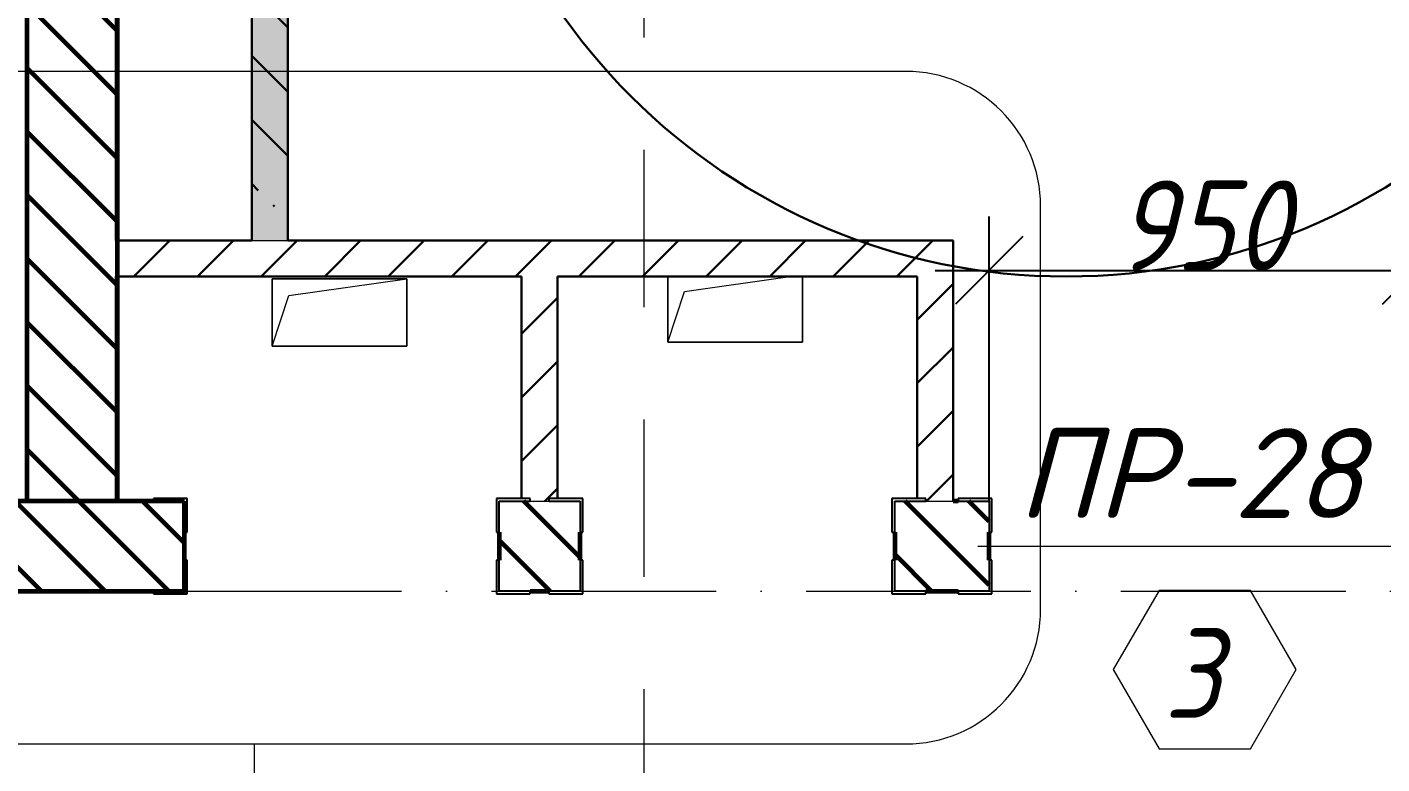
# Model space of a CAD drawing. Header units: millimetres. Extents: x 12986 to 523328, y -9759 to 30092.
# Drawn here: x 148267 to 151281, y 13015 to 14655 of the extents above; entities that cross this region are included whole.
import ezdxf

# ---------------------------------------------------------------- set-up
doc = ezdxf.new("R2010")
doc.units = ezdxf.units.MM
doc.linetypes.add('01 Штриховая _4 мм_', pattern=[600, 350, -250])
doc.linetypes.add('50_200_ШТРИХ_1Т_ш5_п1_п1_', pattern=[700, 500, -100, 0, -100])
for name, color, linetype, lineweight in [('0) ПГП', 1, 'Continuous', 30), ('1) ПГП Зеленый', 3, 'Continuous', 30), ('2) Расчет', 1, 'Continuous', 30), ('3) РАсчет Зел', 3, 'Continuous', 30), ('5) Блок ячеистый', 160, 'Continuous', 60), ('A-ANNO-DIMS', 7, 'Continuous', 9), ('A-ANNO-SYMB', 7, 'Continuous', 9), ('A-DOOR-IDEN', 7, 'Continuous', 9), ('A-FLOR', 7, 'Continuous', 9), ('A-GENM', 7, 'Continuous', 9), ('A-GENM-1', 7, 'Continuous', 25), ('A-GENM-IDEN', 7, 'Continuous', 9), ('G-ANNO-SYMB-1', 7, '01 Штриховая _4 мм_', 9), ('Оси-2', 7, '50_200_ШТРИХ_1Т_ш5_п1_п1_', 9)]:
    doc.layers.add(name, color=color, linetype=linetype, lineweight=lineweight)
doc.layers.add('0)Допникки кружки', color=7, linetype='Continuous', plot=False)
doc.layers.add('A-WALL-7', color=7, linetype='Continuous', lineweight=5, true_color=0x008000)
doc.layers.add('A-WALL-9', color=7, linetype='Continuous', lineweight=5, true_color=0x0070df)
doc.styles.add('ISOCPEUR_I_3', font='isocpeui.ttf', dxfattribs={"width": 0.9, "height": 200})
doc.styles.add('ISOCPEUR_I_5', font='isocpeui.ttf', dxfattribs={"height": 200})
doc.dimstyles.new('ISO-2_0_0_9К_СРЕДНИЙ_7', dxfattribs={"dimscale": 304.8, "dimtxt": 199.196235, "dimasz": 0.492126, "dimexe": 0.393701, "dimexo": 0, "dimgap": 0, "dimtad": 1, "dimdec": 0, "dimzin": 0, "dimdsep": 46, "dimtxsty": 'ISOCPEUR_I_3', "dimblk1": 'OBLIQUE', "dimblk2": 'OBLIQUE', "dimsah": 1, "dimcen": 0.09, "dimdle": 0.393701, "dimazin": 0, "dimtfac": 1, "dimtdec": 4, "dimtix": 1, "dimtmove": 0, "dimatfit": 3, "dimfxl": 1, "dimtvp": 1, "dimtolj": 1, "dimtzin": 0, "dimarcsym": 2})
pattern_1 = [(135, (61996.89, 0), (-70.71068, -70.71068), [])]
pattern_2 = [(45, (61996.89, 0), (-70.71068, 70.71068), [])]

# ---------------------------------------------------------------- blocks, each defined once
blk = doc.blocks.new('AR_Отверстие прямоугольное _в плите_ - AR_Отверстие прямоугольное _в плите_-24489712-АР1_Кладочный план 1 этажа')
at = {"layer": 'A-GENM'}
for p, q in [((150, 75), (-150, 75)), ((-150, 75), (-150, -75)), ((-112.5, 37.5), (150, 75)), ((150, -75), (150, 75)), ((-150, -75), (-112.5, 37.5)), ((-150, -75), (150, -75))]:
    blk.add_line(p, q, dxfattribs=at)
blk = doc.blocks.new('AR_Отверстие прямоугольное _в плите_ - AR_Отверстие прямоугольное _в плите_-V78-АР1_Кладочный план 1 этажа')
at = {"layer": 'A-GENM'}
for p, q in [((-150, 71), (-150, -75)), ((-112.5, 37.5), (122, 71)), ((150, -75), (150, 71)), ((-150, -75), (-112.5, 37.5)), ((-150, -75), (150, -75))]:
    blk.add_line(p, q, dxfattribs=at)
blk = doc.blocks.new('Фахверк_СКБ_Уголок - Ф-15_1_200х4030 h _потолок _3_900__развернутый-26977819-АР1_Кладочный план 1 этажа')
at = {"layer": 'A-GENM-1'}
for p, q in [((200, 156), (125, 156)), ((125, 156), (125, 81)), ((200, 150), (200, 156)), ((131, 81), (131, 150)), ((131, 150), (200, 150)), ((125, 81), (131, 81)), ((131, 19), (125, 19)), ((125, 19), (125, -56)), ((131, -50), (131, 19)), ((125, -56), (200, -56)), ((200, -50), (131, -50)), ((200, -56), (200, -50))]:
    blk.add_line(p, q, dxfattribs=at)
blk = doc.blocks.new('Фахверк_СКБ_Уголок - Ф-15_200х4030 h _потолок _3_900_-26977597-АР1_Кладочный план 1 этажа')
at = {"layer": 'A-GENM-1'}
for p, q in [((200, 156), (125, 156)), ((125, 156), (125, 81)), ((200, 150), (200, 156)), ((131, 81), (131, 150)), ((131, 150), (200, 150)), ((125, 81), (131, 81)), ((131, 19), (125, 19)), ((125, 19), (125, -56)), ((131, -50), (131, 19)), ((125, -56), (200, -56)), ((200, -50), (131, -50)), ((200, -56), (200, -50))]:
    blk.add_line(p, q, dxfattribs=at)
blk = doc.blocks.new('AAR_СКБ_Марка_Двери_Перемычка и проем - Марка перемычки и проема-25306769-АР1_Кладочный план 1 этажа')
at = {"layer": 'A-DOOR-IDEN'}
for p, q in [((-5, 0), (5, 0)), ((-0.968, -0.984), (-1.986, -2.747)), ((1.067, -0.984), (-0.968, -0.984)), ((2.085, -2.747), (1.067, -0.984)), ((-1.986, -2.747), (-0.968, -4.509)), ((1.067, -4.509), (2.085, -2.747)), ((-0.968, -4.509), (1.067, -4.509))]:
    blk.add_line(p, q, dxfattribs=at)
blk = doc.blocks.new('_Oblique')
at = {"color": 0, "linetype": 'ByBlock', "lineweight": -2}
blk.add_line((-0.5, -0.5), (0.5, 0.5), dxfattribs=at)
blk = doc.blocks.new('DIMBLOCK738-АР1_Кладочный план 1 этажа')
at = {"layer": 'A-ANNO-DIMS', "color": 0, "lineweight": -2, "transparency": 16777216}
for p, q in [((150406.9, 13600), (150406.9, 14233.7)), ((151356.9, 13725.7), (151356.9, 14233.7)), ((150286.9, 14113.7), (151476.9, 14113.7))]:
    blk.add_line(p, q, dxfattribs=at)
at = {"layer": 'Defpoints', "color": 0, "transparency": 16777216}
for p in [(151356.9, 14113.7), (151356.9, 13725.7), (150406.9, 13600)]:
    blk.add_point(p, dxfattribs=at)
at = {"layer": 'A-ANNO-DIMS', "color": 0, "lineweight": -2, "transparency": 16777216, "xscale": 150, "yscale": 150, "zscale": 150, "rotation": 180}
blk.add_blockref('_Oblique', (150406.9, 14113.7), dxfattribs=at)
at = {"layer": 'A-ANNO-DIMS', "color": 0, "lineweight": -2, "transparency": 16777216, "xscale": 150, "yscale": 150, "zscale": 150}
blk.add_blockref('_Oblique', (151356.9, 14113.7), dxfattribs=at)
at = {"layer": 'A-ANNO-DIMS', "color": 0, "transparency": 16777216, "insert": (150881.9, 14213.7), "char_height": 200, "width": 455.087, "attachment_point": 5, "style": 'ISOCPEUR_I_3'}
blk.add_mtext('\\A1;950', dxfattribs=at)

msp = doc.modelspace()

# ---------------------------------------------------------------- hatches: boundary and pattern name
at = {"layer": '0) ПГП'}
h = msp.add_hatch(dxfattribs=at)
h.set_pattern_fill('FP_16', color=256, style=0, pattern_type=2)
h.set_pattern_definition([(50, (61996.893, 0), (72.873764, -6.37607), [7.62, -83.82]), (355, (61996.89, 0), (-14.09699, 76.422444), [6.096, -67.056]), (100.451, (62002.966, -0.53), (58.776964, 70.04687), [6.476, -71.236]), (46.184, (61996.89, 20.32), (108.43142, -16.81745), [11.43, -125.73]), (96.636, (62005.93, 18.92), (94.961, 98.97089), [9.714, -106.854]), (351.184, (61996.89, 20.32), (94.96227, 98.97018), [9.144, -100.584]), (21, (62007.053, 15.24), (60.64565, -40.906537), [7.62, -83.82]), (326, (62007.05, 15.24), (24.72083, 73.67493), [6.096, -67.056]), (71.451, (62012.11, 11.83), (85.36689, 32.768737), [6.476, -71.236]), (37.5, (61996.893, 0), (1.235525, 33.8224325), [3.353, -62.89, 3.353, -64.719, -67.31]), (37.5, (61996.893, 0), (1.235525, 33.8224325), [-134.315, 3.353, -63.957]), (7.5, (61996.893, 0), (26.728146, 40.07255), [3.353, -35.458, 3.353, -61.366, -25.654]), (7.5, (61996.893, 0), (26.728146, 40.07255), [-103.53, 3.353, -22.301]), (327.5, (61974.236, 0), (54.2363175, -2.292117), [3.353, -22.047, 3.353, -75.895, -105.156]), (327.5, (61974.236, 0), (54.2363175, -2.292117), [-104.648, 3.353, -101.803]), (317.5, (61964.076, 0), (59.25158, 10.17014), [3.353, -29.667, 3.353, -49.276, -74.676]), (317.5, (61964.076, 0), (59.25158, 10.17014), [-85.649, 3.353, -71.323])])
h.paths.add_polyline_path([(148766.89328, 14180.00001), (148846.89328, 14180.00001), (148846.89328, 16080.00001), (148766.89328, 16080.00001), (148766.89328, 15126.16241)], flags=0)
h = msp.add_hatch(dxfattribs=at)
h.set_pattern_fill('FP_17', color=256, style=0, pattern_type=2)
h.set_pattern_definition([(135, (61996.9, 0), (-142.5612, -142.5612), []), (135, (62139.46, 0), (-142.5612, -142.5612), [252.016, -50.403, 3.353, -47.05])])
h.paths.add_polyline_path([(148766.89328, 14180.00001), (148846.89328, 14180.00001), (148846.89328, 16080.00001), (148766.89328, 16080.00001), (148766.89328, 15126.16241)], flags=0)
at = {"layer": '1) ПГП Зеленый'}
h = msp.add_hatch(dxfattribs=at)
h.set_pattern_fill('FP_15', color=256, style=0, pattern_type=2)
h.set_pattern_definition(pattern_2)
h.paths.add_polyline_path([(150326.89328, 14100.00001), (150326.89328, 14180.00001), (148466.89328, 14180.00001), (148466.89328, 14100.00001), (150246.89328, 14100.00001)], flags=0)
h = msp.add_hatch(dxfattribs=at)
h.set_pattern_fill('FP_15', color=256, style=0, pattern_type=2)
h.set_pattern_definition(pattern_2)
h.paths.add_polyline_path([(149427.89328, 13600.00001), (149427.89328, 13606.00001), (149446.89328, 13606.00001), (149446.89328, 14100.00001), (149366.89328, 14100.00001), (149366.89328, 13606.00001), (149385.89328, 13606.00001), (149385.89328, 13600.00001)], flags=0)
h = msp.add_hatch(dxfattribs=at)
h.set_pattern_fill('FP_15', color=256, style=0, pattern_type=2)
h.set_pattern_definition(pattern_2)
h.paths.add_polyline_path([(150265.89328, 13600.00001), (150326.89328, 13600.00001), (150326.89328, 14100.00001), (150246.89328, 14100.00001), (150246.89328, 13606.00001), (150265.89328, 13606.00001)], flags=0)
at = {"layer": '5) Блок ячеистый'}
h = msp.add_hatch(dxfattribs=at)
h.set_pattern_fill('FP_3', color=256, style=0, pattern_type=2)
h.set_pattern_definition(pattern_1)
h.paths.add_polyline_path([(148326.02422, 13600.00001), (148466.89328, 13600.00001), (148466.89328, 16080), (148266.89328, 16080), (148266.89328, 13600.00001)], flags=0)
h = msp.add_hatch(dxfattribs=at)
h.set_pattern_fill('FP_3', color=256, style=0, pattern_type=2)
h.set_pattern_definition(pattern_1)
h.paths.add_polyline_path([(150196.89328, 13400.00001), (150406.89328, 13400.00001), (150406.89328, 13600.00001), (150196.89328, 13600.00001), (150196.89328, 13469.00001)], flags=0)
h.paths.add_polyline_path([(148086.89328, 13400.00001), (148616.85344, 13400.05313), (148616.85344, 13600.00001), (148086.89328, 13600.00001), (148086.89328, 13469.00001)], flags=0)
h.paths.add_polyline_path([(147136.89328, 13400.00001), (147136.89328, 13600.00001), (146696.89328, 13600.00001), (146696.89328, 13400.00001), (147067.89328, 13400.00001)], flags=0)
h.paths.add_polyline_path([(149427.89328, 13400.00001), (149496.89328, 13400.00001), (149496.89328, 13600.00001), (149316.89328, 13600.00001), (149316.89328, 13400.00001), (149385.89328, 13400.00001)], flags=0)

# ---------------------------------------------------------------- linework, layer by layer
at = {"layer": '0) ПГП'}
msp.add_line((148766.89328, 16080.00001), (148766.89328, 14180.00001), dxfattribs=at)
at = {"layer": '0)Допникки кружки', "color": 6, "lineweight": 30}
msp.add_circle((150578.38563, 15469.38563), 1369.38563, dxfattribs=at)
at = {"layer": '1) ПГП Зеленый'}
for p, q in [((150326.89328, 13600.00001), (150326.89328, 14180.00001)), ((148466.89328, 14100.00001), (149366.89328, 14100.00001)), ((149366.89328, 14100.00001), (149366.89328, 13606.00001)), ((149446.89328, 14100.00001), (150246.89328, 14100.00001))]:
    msp.add_line(p, q, dxfattribs=at)
at = {"layer": '2) Расчет'}
msp.add_line((148846.89328, 14180.00001), (148846.89328, 16080.00001), dxfattribs=at)
at = {"layer": '3) РАсчет Зел'}
for p, q in [((148766.89328, 14180.00001), (148466.89328, 14180.00001)), ((150326.89328, 14180.00001), (148846.89328, 14180.00001)), ((149446.89328, 13606.00001), (149446.89328, 14100.00001)), ((150246.89328, 14100.00001), (150246.89328, 13606.00001))]:
    msp.add_line(p, q, dxfattribs=at)
at = {"layer": '5) Блок ячеистый'}
for p, q in [((148466.89328, 14180.00001), (148466.89328, 16080)), ((148466.89328, 13600.00001), (148466.89328, 14100.00001)), ((148547.85344, 13600.00001), (148466.89328, 13600.00001)), ((150337.89328, 13600.00001), (150326.89328, 13600.00001)), ((148616.89328, 13469.00001), (148616.89328, 13531.00001)), ((149316.89328, 13531.00001), (149316.89328, 13469.00001)), ((149496.89328, 13469.00001), (149496.89328, 13531.00001)), ((150196.89328, 13531.00001), (150196.89328, 13469.00001)), ((150406.89328, 13469.00001), (150406.89328, 13531.00001)), ((148155.89328, 13400.00001), (148547.85344, 13400.00001)), ((149385.89328, 13400.00001), (149427.89328, 13400.00001)), ((150265.89328, 13400.00001), (150337.89328, 13400.00001))]:
    msp.add_line(p, q, dxfattribs=at)
for points in [[(148266.89328, 16080), (148466.89328, 16080), (148466.89328, 13600.00001), (148266.89328, 13600.00001)], [(148616.85344, 13600.00001), (148086.89328, 13600.00001), (148086.89328, 13400), (148616.85344, 13400)]]:
    msp.add_lwpolyline(points, close=True, dxfattribs=at)
at = {"layer": 'A-ANNO-SYMB'}
for p, q in [((150221.5476, 14556.47576), (148209.85959, 14556.47576)), ((150521.5476, 13359.84753), (150521.5476, 14256.47576)), ((148209.85959, 13059.84753), (150221.5476, 13059.84753)), ((148772.30045, 13059.84753), (148772.30045, 12397.30081))]:
    msp.add_line(p, q, dxfattribs=at)
for centre, start, end in [((150221.5476, 14256.47576), 0, 90), ((150221.5476, 13359.84753), 270, 0)]:
    msp.add_arc(centre, 300, start, end, dxfattribs=at)
at = {"layer": 'A-FLOR'}
for p, q in [((148811.89328, 14095.00001), (149111.89328, 14095.00001)), ((148811.89328, 13945.00001), (148811.89328, 14095.00001)), ((149111.89328, 14095.00001), (149111.89328, 13945.00001)), ((149691.89328, 13954.00001), (149691.89328, 14100.00001)), ((149991.89328, 14100.00001), (149991.89328, 13954.00001)), ((149111.89328, 13945.00001), (148811.89328, 13945.00001)), ((149991.89328, 13954.00001), (149691.89328, 13954.00001))]:
    msp.add_line(p, q, dxfattribs=at)
at = {"layer": 'A-WALL-7'}
for p, q in [((148466.89328, 14180.00001), (148466.89328, 14100.00001)), ((149385.89328, 13600.00001), (149427.89328, 13600.00001)), ((150265.89328, 13600.00001), (150326.89328, 13600.00001))]:
    msp.add_line(p, q, dxfattribs=at)
at = {"layer": 'A-WALL-9'}
msp.add_line((148766.89328, 14180.00001), (148846.89328, 14180.00001), dxfattribs=at)
at = {"layer": 'G-ANNO-SYMB-1'}
msp.add_line((149639.53801, -4568.16057), (149639.53801, 28862.74209), dxfattribs=at)
at = {"layer": 'Оси-2'}
msp.add_line((57586.89328, 13400), (187948.52131, 13400), dxfattribs=at)

# ---------------------------------------------------------------- block references
at = {"layer": 'A-DOOR-IDEN', "xscale": 99.99999999999993, "yscale": 99.99999999999993, "zscale": 99.99999999999993}
msp.add_blockref('AAR_СКБ_Марка_Двери_Перемычка и проем - Марка перемычки и проема-25306769-АР1_Кладочный план 1 этажа', (150881.89328, 13500.00001), dxfattribs=at)
at = {"layer": 'A-GENM'}
for name, p in [('AR_Отверстие прямоугольное _в плите_ - AR_Отверстие прямоугольное _в плите_-24489712-АР1_Кладочный план 1 этажа', (148961.89328, 14020.00001)), ('AR_Отверстие прямоугольное _в плите_ - AR_Отверстие прямоугольное _в плите_-V78-АР1_Кладочный план 1 этажа', (149841.89328, 14029.00001))]:
    msp.add_blockref(name, p, dxfattribs=at)
at = {"layer": 'A-GENM-1', "rotation": 180}
for name, p in [('Фахверк_СКБ_Уголок - Ф-15_200х4030 h _потолок _3_900_-26977597-АР1_Кладочный план 1 этажа', (148747.85344, 13550.00001)), ('Фахверк_СКБ_Уголок - Ф-15_1_200х4030 h _потолок _3_900__развернутый-26977819-АР1_Кладочный план 1 этажа', (149627.89328, 13550.00001)), ('Фахверк_СКБ_Уголок - Ф-15_1_200х4030 h _потолок _3_900__развернутый-26977819-АР1_Кладочный план 1 этажа', (150537.89328, 13550.00001))]:
    msp.add_blockref(name, p, dxfattribs=at)
at = {"layer": 'A-GENM-1'}
for p in [(149185.89328, 13450.00001), (150065.89328, 13450.00001)]:
    msp.add_blockref('Фахверк_СКБ_Уголок - Ф-15_1_200х4030 h _потолок _3_900__развернутый-26977819-АР1_Кладочный план 1 этажа', p, dxfattribs=at)

# ---------------------------------------------------------------- texts
at = {"layer": 'A-DOOR-IDEN', "insert": (150795.69476, 13317.35863), "char_height": 200, "width": 158.734125, "attachment_point": 1, "style": 'ISOCPEUR_I_3'}
msp.add_mtext('\\fISOCPEUR|b0|i1|c204|p34|;\\W.9;3', dxfattribs=at)
at = {"layer": 'A-GENM-IDEN', "char_height": 200, "attachment_point": 1, "style": 'ISOCPEUR_I_5'}
for s, insert, width in [('ПР', (150469.60835, 13762.47397), 416.8775), ('-28', (150813.56669, 13762.47397), 529.11375)]:
    msp.add_mtext(s, dxfattribs=dict(at, insert=insert, width=width))

# ---------------------------------------------------------------- dimensions: what is measured, and where the dimension line sits
at = {"layer": 'A-ANNO-DIMS'}
dim = msp.add_linear_dim(base=(151356.89328, 14113.65356), p1=(150406.89328, 13600.00001), p2=(151356.89328, 13725.71034), dimstyle='ISO-2_0_0_9К_СРЕДНИЙ_7', override={"dimpost": '<>', "dimfxl": 958.28132}, dxfattribs=at)
dim.commit()
dim.dimension.update_dxf_attribs({"geometry": 'DIMBLOCK738-АР1_Кладочный план 1 этажа', "text_midpoint": (150881.89328, 14213.65356)})

doc.saveas('drawing.dxf')
